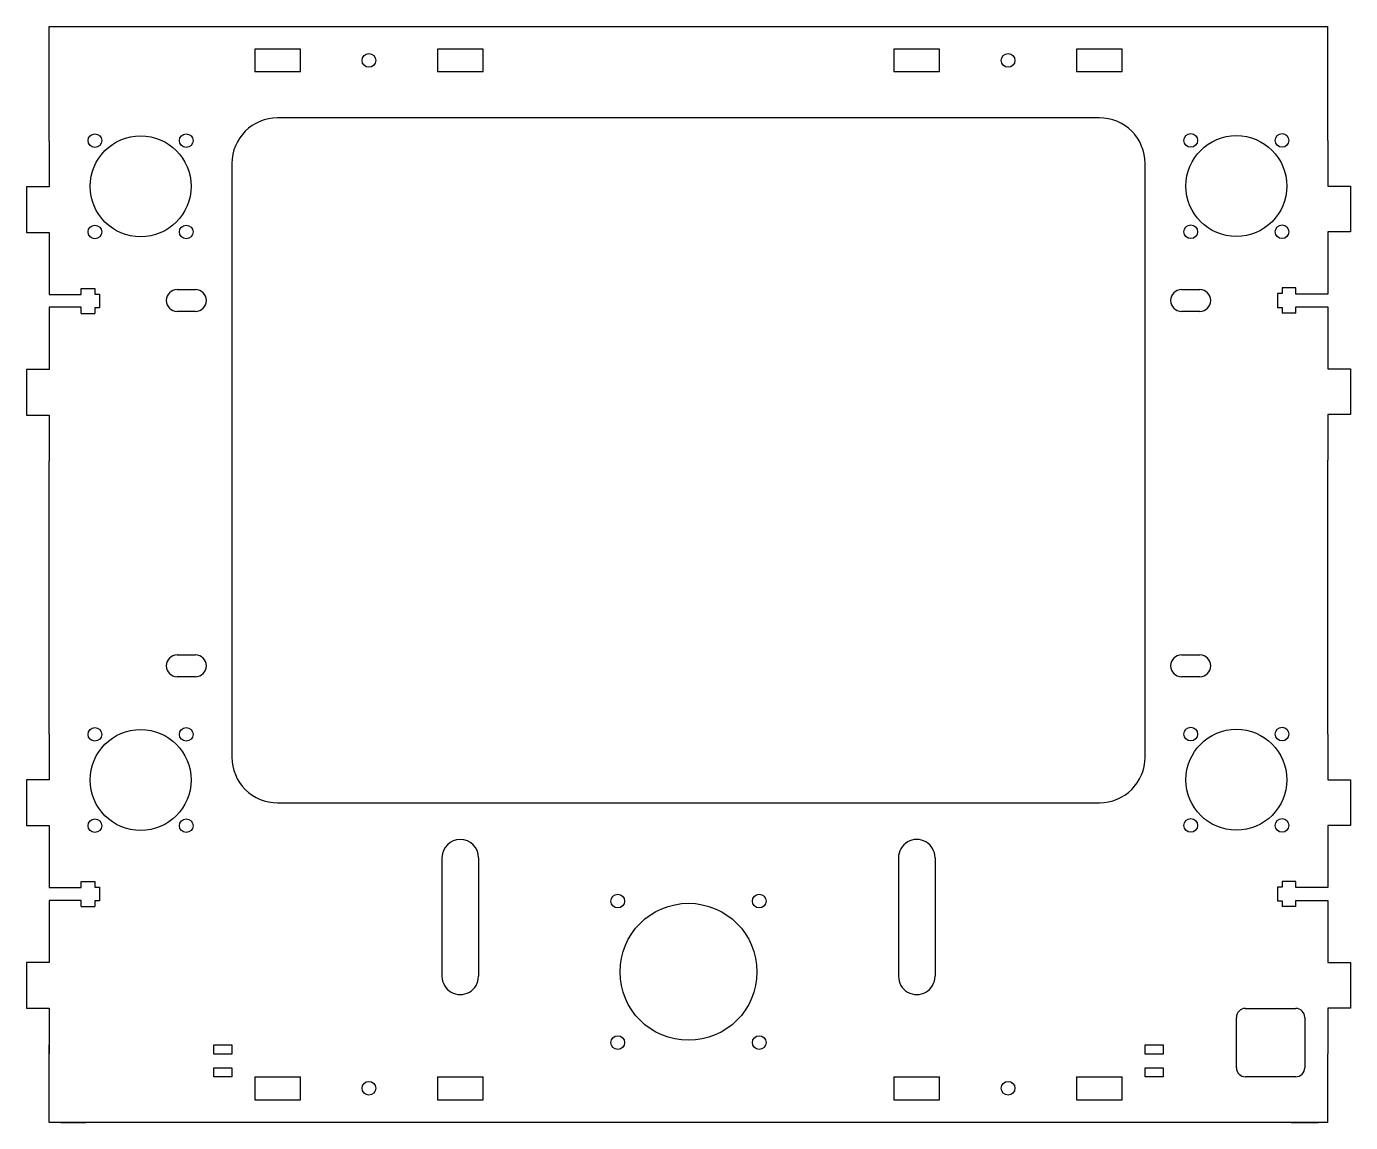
# Model space of a CAD drawing. Header units: millimetres. Extents: x -5 to 285, y 0 to 240.
import ezdxf

# ---------------------------------------------------------------- set-up
doc = ezdxf.new("R2010")
doc.units = ezdxf.units.MM
doc.layers.get('0').update_dxf_attribs({"linetype": 'CONTINUOUS', "lineweight": 25, "true_color": 0x000000})

# ---------------------------------------------------------------- blocks, each defined once
blk = doc.blocks.new('bearing hole and guides')
for centre, radius in [((-10, 10), 1.5), ((0, 0), 11.05), ((10, 10), 1.5), ((-10, -10), 1.5), ((10, -10), 1.5)]:
    blk.add_circle(centre, radius)
blk = doc.blocks.new('tgrips')
for p, q in [((10, 5), (20, 5)), ((10, 0), (10, 5)), ((20, 5), (20, 0)), ((50, 5), (60, 5)), ((50, 0), (50, 5)), ((60, 5), (60, 0)), ((0, 0), (10, 0)), ((20, 0), (33.58, 0)), ((33.58, 0), (33.58, -7)), ((36.4, -7), (36.4, 0)), ((36.4, 0), (50, 0)), ((60, 0), (70, 0)), ((70, 0), (70, 0)), ((32.25, -7), (32.25, -10)), ((33.58, -7), (32.25, -7)), ((37.75, -7), (36.4, -7)), ((37.75, -7), (37.75, -10)), ((32.25, -10), (33.5, -10)), ((33.5, -10), (33.5, -11)), ((33.5, -11), (36.5, -11)), ((36.5, -10), (37.75, -10)), ((36.5, -11), (36.5, -10))]:
    blk.add_line(p, q)
blk = doc.blocks.new('slot')
for p, q in [((5, 5), (15, 5)), ((5, 5), (5, 0)), ((15, 0), (15, 5)), ((45, 5), (45, 0)), ((45, 5), (55, 5)), ((55, 0), (55, 5)), ((5, 0), (15, 0)), ((45, 0), (55, 0))]:
    blk.add_line(p, q)
blk.add_circle((30, 2.5), 1.5)

msp = doc.modelspace()

# ---------------------------------------------------------------- linework, layer by layer
for p, q in [((0, 240), (280, 240)), ((0, 214.91), (0, 240)), ((280, 215), (280, 240)), ((230, 220), (50, 220)), ((40, 210), (40, 80)), ((240, 80), (240, 210)), ((28, 182.4), (32, 182.4)), ((248, 182.4), (252, 182.4)), ((32, 177.6), (28, 177.6)), ((252, 177.6), (248, 177.6)), ((0, 85.03), (0, 144.91)), ((280, 85.03), (280, 145)), ((28, 102.4), (32, 102.4)), ((248, 102.4), (252, 102.4)), ((32, 97.6), (28, 97.6)), ((252, 97.6), (248, 97.6)), ((50, 70), (230, 70)), ((86, 58.03), (86, 32.02)), ((94, 57.98), (94, 32.02)), ((186, 57.93), (186, 32.02)), ((194, 57.98), (194, 32.02)), ((-3, 25), (-3, 25)), ((262, 25), (273, 25)), ((260, 12), (260, 23)), ((275, 23), (275, 12)), ((0, 0), (0, 17)), ((36, 15), (36, 17)), ((36, 17), (40, 17)), ((40, 15), (36, 15)), ((40, 17), (40, 15)), ((240, 15), (240, 17)), ((240, 17), (244, 17)), ((244, 15), (240, 15)), ((244, 17), (244, 15)), ((280, 0), (280, 15.03)), ((36, 10), (36, 12)), ((36, 12), (40, 12)), ((40, 12), (40, 10)), ((240, 10), (240, 12)), ((240, 12), (244, 12)), ((244, 12), (244, 10)), ((40, 10), (36, 10)), ((244, 10), (240, 10)), ((273, 10), (262, 10)), ((280, 0), (0, 0)), ((2.5, 0), (8, 0)), ((33, 0.12), (33, 0.12)), ((272, 0), (278, 0))]:
    msp.add_line(p, q)
for centre, radius in [((124.51, 48.49), 1.5), ((155.5, 48.49), 1.5), ((140, 33), 15), ((124.51, 17.5), 1.5), ((155.5, 17.5), 1.5)]:
    msp.add_circle(centre, radius)
for centre, radius, start, end in [((50, 210), 10, 90, 179.9988), ((230, 210), 10, 359.9988, 90), ((28, 180), 2.4, 90, 270), ((32, 180), 2.4, 270, 90), ((248, 180), 2.4, 90, 270), ((252, 180), 2.4, 270, 90), ((28, 100), 2.4, 90, 270), ((32, 100), 2.4, 270, 90), ((248, 100), 2.4, 90, 270), ((252, 100), 2.4, 270, 90), ((50, 80), 10, 179.9988, 270), ((230, 80), 10, 270, 359.9988), ((90, 57.98), 4, 0.0087, 179.3265), ((190, 57.98), 4, 0.0087, 180.6897), ((90, 32.02), 4, 180.0081, 0.0087), ((190, 32.02), 4, 180, 0.0087), ((262, 23), 2, 90, 180), ((273, 23), 2, 0, 90), ((262, 12), 2, 180, 270), ((273, 12), 2, 270, 0)]:
    msp.add_arc(centre, radius, start, end)

# ---------------------------------------------------------------- block references
for name, p, rotation in [('slot', (100, 235.06), 180), ('slot', (240, 235.06), 180), ('bearing hole and guides', (20, 205), 270), ('bearing hole and guides', (260, 205.06), 270), ('tgrips', (280, 215), 270), ('bearing hole and guides', (20, 75), 270), ('bearing hole and guides', (260, 75.06), 270), ('tgrips', (280, 85.03), 270)]:
    msp.add_blockref(name, p, dxfattribs=dict(rotation=rotation))
at = {"yscale": -1, "rotation": 270}
for p in [(0, 214.91), (0, 85.03)]:
    msp.add_blockref('tgrips', p, dxfattribs=at)
for p in [(40, 5), (180, 5)]:
    msp.add_blockref('slot', p)

doc.saveas('drawing.dxf')
